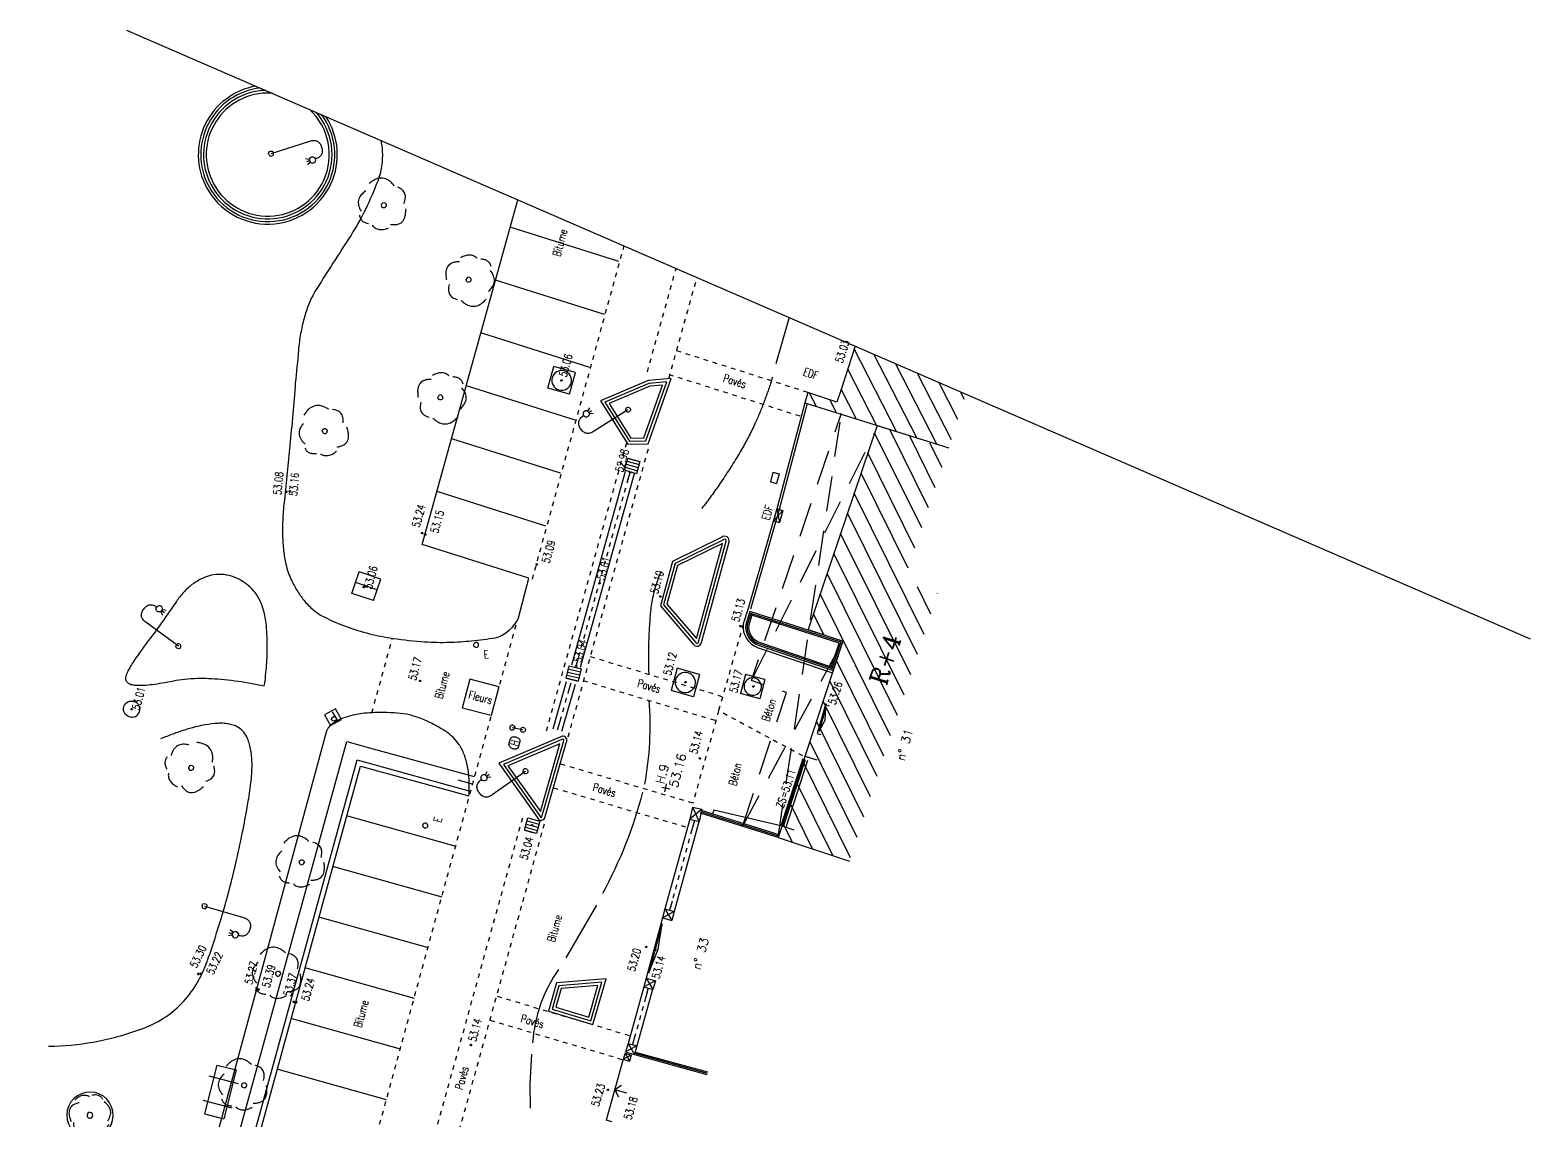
# Model space of a CAD drawing. Extents: x 661720 to 661930, y 6866381 to 6866956.
# Drawn here: x 661846.9 to 661906.9, y 6866912.2 to 6866955.8 of the extents above; entities that cross this region are included whole.
import ezdxf
from ezdxf.enums import TextEntityAlignment as Align

# ---------------------------------------------------------------- set-up
doc = ezdxf.new("R2010")
doc.units = 0
for name, pattern in [('CONTINU', [0]), ('JSI_MCL0', [1, 0.5, 0.5]), ('JSI_MCL3', [4.5, 3, -1.5]), ('JSI_TCO', [1, 0.5, 0.5]), ('JSI_TCO2', [1, 0.5, 0.5]), ('JSI_TIC', [0.2, 0.08, 0.01, -0.1, 0.01]), ('JSI_TIL2', [1.2, 0.6, 0.1, -0.4, 0.1])]:
    doc.linetypes.add(name, pattern=pattern)
doc.layers.get('0').update_dxf_attribs({"linetype": 'CONTINUOUS'})
for name, color, linetype in [('ALTI', 140, 'CONTINUOUS'), ('BATI', 6, 'CONTINUOUS'), ('BORDURE', 7, 'CONTINU'), ('HACHURE', 7, 'CONTINUOUS'), ('LIMITE', 7, 'CONTINUOUS'), ('MARQUAGE', 7, 'CONTINUOUS'), ('MOB', 6, 'CONTINUOUS'), ('NUMEROS', 1, 'CONTINUOUS'), ('OBJASS', 22, 'CONTINUOUS'), ('OBJDIVERS', 104, 'CONTINUOUS'), ('OBJEAU', 4, 'CONTINUOUS'), ('OBJEDF', 240, 'CONTINUOUS'), ('OBJEP', 220, 'CONTINUOUS'), ('POINTS-POLYGO', 7, 'CONTINUOUS'), ('POLYGO', 240, 'CONTINUOUS'), ('TEXTE', 7, 'CONTINUOUS'), ('VEGETATION', 3, 'CONTINUOUS'), ('VOIRIE', 7, 'CONTINUOUS'), ('Z', 4, 'CONTINUOUS')]:
    doc.layers.add(name, color=color, linetype=linetype)
doc.styles.add('36-2', font='romans.shx', dxfattribs={"height": 0.36})
doc.styles.add('5-2', font='romand.shx', dxfattribs={"height": 0.35})
doc.styles.add('7-2', font='romanc.shx', dxfattribs={"height": 0.7})
doc.styles.add('ROMANS', font='romans.shx', dxfattribs={"width": 0.95, "oblique": 13.5, "height": 5})
doc.styles.get("Standard").update_dxf_attribs({"font": 'romans.shx'})
doc.linetypes.add('JSI_CLOX', pattern='A,0.8,0.1,[135,jsi_form.shx,S=0.05,R=0,X=0,Y=0],0.1', length=1)
doc.linetypes.add('JSI_HAIED', pattern='A,0.48,0.06,-0.1,[138,jsi_form.shx,S=0.05,R=0,X=-0.1,Y=0],0.06', length=0.7)
doc.linetypes.add('JSI_HAIEG', pattern='A,0.48,0.06,-0.1,[137,jsi_form.shx,S=0.05,R=0,X=-0.1,Y=0],0.06', length=0.7)
doc.linetypes.add('JSI_MUA', pattern='A,0.0001,[130,jsi_form.shx,S=0.5,R=0,X=-0.125,Y=0],-0.75', length=0.7501)
doc.linetypes.add('JSI_MUD', pattern='A,0.0001,[130,jsi_form.shx,S=0.5,R=0,X=0.875,Y=0],-0.75', length=0.7501)
doc.linetypes.add('JSI_MUG', pattern='A,0.0001,[130,jsi_form.shx,S=0.5,R=0,X=-0.125,Y=0],-0.75', length=0.7501)
doc.linetypes.add('JSI_MUR', pattern='A,1e-06,-0.5,[130,jsi_form.shx,S=0.7,R=315,X=0.05,Y=0],-0.5', length=1.000001)

# ---------------------------------------------------------------- blocks, each defined once
blk = doc.blocks.new('$B_200')
at = {"color": 0, "linetype": 'BYBLOCK', "flags": 128}
for points in [[(0, -0.5, -0.414214), (-0.5, 0, -0.414214), (0, 0.5)], [(0, -0.5, 0.414214), (0.5, 0, 0.414214), (0, 0.5)]]:
    blk.add_lwpolyline(points, format="xyb", dxfattribs=at)
blk = doc.blocks.new('$B_220')
at = {"color": 0, "linetype": 'BYBLOCK', "flags": 128}
for points in [[(-0.195, 0.351, 0.077685), (-0.303, 0.336, 0.115926), (-0.379, 0.292, 0.119307), (-0.426, 0.217, 0.082378), (-0.441, 0.113)], [(0.297, 0.272, 0.039633), (0.273, 0.344, 0.053426), (0.241, 0.401, 0.147584), (0.154, 0.47, 0.071882), (0.099, 0.483, 0.058066), (0.036, 0.48, 0.043501), (-0.035, 0.463, 0.032041), (-0.113, 0.431)], [(-0.441, 0.033, 0.03619), (-0.474, -0.044, 0.046233), (-0.492, -0.116, 0.121403), (-0.482, -0.245, 0.119181), (-0.41, -0.354, 0.044648), (-0.351, -0.401, 0.034835), (-0.277, -0.443)], [(0.461, -0.046, 0.087593), (0.487, 0.033, 0.096392), (0.482, 0.113, 0.080457), (0.446, 0.192, 0.056881), (0.379, 0.272)], [(0.379, -0.364, 0.076898), (0.431, -0.319, 0.090424), (0.461, -0.265, 0.083207), (0.472, -0.2, 0.062964), (0.461, -0.126)], [(-0.113, -0.443, 0.078382), (0.005, -0.498, 0.113914), (0.113, -0.503, 0.115194), (0.21, -0.458, 0.080222), (0.297, -0.364)]]:
    blk.add_lwpolyline(points, format="xyb", dxfattribs=at)
blk = doc.blocks.new('$B_044')
at = {"color": 0, "linetype": 'BYBLOCK', "flags": 128}
for points in [[(0, 0, -1), (1, 0, -1)], [(0.438, 0, -1), (0.562, 0, -1)]]:
    blk.add_lwpolyline(points, format="xyb", close=True, dxfattribs=at)
for points in [[(0.336, 0.351, 0.077654), (0.229, 0.336, 0.115902), (0.152, 0.292, 0.119329), (0.106, 0.217, 0.08241), (0.09, 0.113)], [(0.766, 0.24, 0.039641), (0.742, 0.312, 0.053435), (0.71, 0.37, 0.147588), (0.623, 0.439, 0.071871), (0.567, 0.452, 0.058054), (0.505, 0.449, 0.043491), (0.434, 0.432, 0.032034), (0.356, 0.399)], [(0.899, 0.016, 0.087593), (0.924, 0.096, 0.096392), (0.919, 0.175, 0.080457), (0.884, 0.255, 0.056881), (0.817, 0.334)], [(0.153, 0.065, 0.036197), (0.119, -0.012, 0.046233), (0.102, -0.084, 0.121364), (0.112, -0.213, 0.119115), (0.184, -0.323, 0.044629), (0.243, -0.37, 0.034825), (0.317, -0.412)], [(0.387, -0.381, 0.078382), (0.505, -0.435, 0.113914), (0.613, -0.44, 0.115194), (0.71, -0.396, 0.080222), (0.797, -0.302)], [(0.848, -0.27, 0.076866), (0.899, -0.226, 0.090423), (0.93, -0.171, 0.083241), (0.94, -0.106, 0.063003), (0.93, -0.032)]]:
    blk.add_lwpolyline(points, format="xyb", dxfattribs=at)
blk = doc.blocks.new('$Y_001')
at = {"color": 0, "linetype": 'BYBLOCK', "flags": 128}
for points in [[(-0.5, 0), (0.5, 0)], [(0, -0.5), (0, 0.5)]]:
    blk.add_lwpolyline(points, dxfattribs=at)
blk = doc.blocks.new('TCPOINT')
at = {"color": 0}
blk.add_point((0, 0), dxfattribs=at)
at = {"layer": 'NUMEROS', "style": '36-2'}
blk.add_attdef('MAT', (0.1, 0.1), '', height=0.36, dxfattribs=at)
at = {"layer": 'Z', "style": 'ROMANS'}
blk.add_attdef('ALT', text='', height=0.36, dxfattribs=at).set_placement((0.1, -0.1), align=Align.TOP_LEFT)
blk = doc.blocks.new('$B_130')
at = {"color": 0, "linetype": 'BYBLOCK', "flags": 128}
for points in [[(0, 0), (0, 0.812, -0.08), (0.012, 0.895, -0.117647), (0.047, 0.953, -0.117647), (0.105, 0.988, -0.08), (0.188, 1, -0.08), (0.27, 0.988, -0.117647), (0.328, 0.953, -0.117647), (0.363, 0.895, -0.08), (0.375, 0.812)], [(0.375, 0.688, -0.414214), (0.312, 0.75, -0.414214), (0.375, 0.812)], [(0.375, 0.688, 0.414214), (0.438, 0.75, 0.414214), (0.375, 0.812)]]:
    blk.add_lwpolyline(points, format="xyb", dxfattribs=at)
for points in [[(0.344, 0.688), (0.312, 0.625)], [(0.375, 0.688), (0.375, 0.625)], [(0.406, 0.688), (0.438, 0.625)]]:
    blk.add_lwpolyline(points, dxfattribs=at)
blk = doc.blocks.new('$B_030')
at = {"color": 0, "linetype": 'BYBLOCK', "flags": 128}
for points in [[(0, 0), (0, 1)], [(0, 1), (1, 1)], [(0, 1), (1, 0)], [(0, 0), (1, 1)], [(0, 0), (1, 0)], [(1, 0), (1, 1)]]:
    blk.add_lwpolyline(points, dxfattribs=at)
blk = doc.blocks.new('$B_001')
at = {"color": 0, "linetype": 'BYBLOCK', "flags": 128}
for points in [[(0, 0), (0, 1)], [(0, 1), (1, 1)], [(1, 0), (1, 1)], [(0, 0), (1, 0)]]:
    blk.add_lwpolyline(points, dxfattribs=at)
blk = doc.blocks.new('$B_020')
at = {"color": 0, "linetype": 'BYBLOCK', "flags": 128}
for points in [[(0, 0), (0, 1)], [(0, 1), (1, 1)], [(1, 0), (1, 1)], [(0, 0), (1, 0)]]:
    blk.add_lwpolyline(points, dxfattribs=at)
for points in [[(0.5, 0.0625, -0.4142136), (0.0625, 0.5, -0.4142136), (0.5, 0.9375)], [(0.5, 0.0625, 0.4142136), (0.9375, 0.5, 0.4142136), (0.5, 0.9375)]]:
    blk.add_lwpolyline(points, format="xyb", dxfattribs=at)
blk = doc.blocks.new('$B_043')
at = {"color": 0, "linetype": 'BYBLOCK', "flags": 128}
blk.add_lwpolyline([(0, 0.5), (1, 0.5)], dxfattribs=at)
blk = doc.blocks.new('$B_036')
at = {"color": 0, "linetype": 'BYBLOCK', "flags": 128}
for points in [[(0.25, 0, -0.136112), (0.18, 0.02, -0.093715), (0.12, 0.08, -0.064299), (0.06, 0.17, -0.047953), (0.02, 0.29, -0.038983), (0, 0.43, -0.037377), (0, 0.57, -0.038983), (0.02, 0.71, -0.047953), (0.06, 0.83, -0.064299), (0.12, 0.92, -0.093715), (0.18, 0.98, -0.136112), (0.25, 1), (0.75, 1)], [(0.25, 0), (0.75, 0, 0.136112), (0.82, 0.02, 0.094751), (0.89, 0.08, 0.063905), (0.94, 0.17, 0.045295), (0.98, 0.29, 0.038983), (1, 0.43, 0.035261), (1, 0.57, 0.038983), (0.98, 0.71, 0.045295), (0.94, 0.83, 0.063905), (0.89, 0.92, 0.094751), (0.82, 0.98, 0.136112), (0.75, 1)]]:
    blk.add_lwpolyline(points, format="xyb", dxfattribs=at)
blk = doc.blocks.new('$B_230')
blk.add_lwpolyline([(-0.5, -0.49), (0.5, -0.49), (0.5, 0.49), (-0.5, 0.49)], close=True)
at = {"color": 0, "linetype": 'BYBLOCK', "flags": 128}
for points in [[(-0.19, 0.31), (-0.18, -0.38)], [(-0.19, 0.31), (0.12, 0.31), (0.18, 0.22), (0.19, 0.07), (0.12, 0), (-0.19, 0)]]:
    blk.add_lwpolyline(points, dxfattribs=at)
blk = doc.blocks.new('$B_046')
at = {"color": 0, "linetype": 'BYBLOCK', "flags": 128}
for points in [[(0.25, -0.25), (0.25, 1.25)], [(0.75, -0.25), (0.75, 1.25)], [(0, 0), (0, 1)], [(0, 1), (1, 1)], [(1, 0), (1, 1)], [(0, 0), (1, 0)]]:
    blk.add_lwpolyline(points, dxfattribs=at)
blk = doc.blocks.new('$B_027')
at = {"color": 0, "linetype": 'BYBLOCK', "flags": 128}
for points in [[(-0.5, -0.5), (0.5, -0.5), (0.5, -0.188)], [(-0.5, -0.5), (-0.5, -0.188)]]:
    blk.add_lwpolyline(points, dxfattribs=at)
blk.add_lwpolyline([(-0.406, -0.406), (0.406, -0.406), (0, -0.188)], close=True, dxfattribs=at)
blk = doc.blocks.new('$B_028')
at = {"color": 0, "linetype": 'BYBLOCK', "flags": 128}
for points in [[(0, 0.5), (0, -0.5), (0.094, -0.062)], [(-0.5, -0.5), (-0.5, 0)], [(0.5, 0), (0.5, -0.5)], [(-0.094, -0.062), (0, -0.5)], [(-0.5, -0.5), (0.5, -0.5)]]:
    blk.add_lwpolyline(points, dxfattribs=at)
blk = doc.blocks.new('$B_170')
at = {"color": 0, "linetype": 'BYBLOCK', "flags": 128}
for points in [[(-0.5, 0), (-0.5, 1)], [(0.5, 0), (0.5, 1)]]:
    blk.add_lwpolyline(points, dxfattribs=at)
blk = doc.blocks.new('$B_210')
at = {"linetype": 'CONTINUOUS'}
blk.add_hatch(color=0, dxfattribs=at).paths.add_polyline_path([(0, -0.5, -1), (0, 0.5, -1)])
at = {"color": 0, "linetype": 'BYBLOCK', "flags": 128}
blk.add_lwpolyline([(0, -0.5, -1), (0, 0.5, -1)], format="xyb", close=True, dxfattribs=at)
blk = doc.blocks.new('*X49')
at = {"layer": 'HACHURE'}
for p, q in [((661881.587, 6866939.775, 57.333), (661879.895, 6866943.083, 57.333)), ((661882.388, 6866939.525, 57.333), (661880.677, 6866942.872, 57.333)), ((661880.785, 6866940.025, 57.333), (661879.634, 6866942.276, 57.333)), ((661883.19, 6866939.276, 57.333), (661881.543, 6866942.496, 57.333)), ((661883.775, 6866939.449, 57.333), (661882.409, 6866942.12, 57.333)), ((661879.984, 6866940.274, 57.333), (661879.373, 6866941.468, 57.333)), ((661884.037, 6866940.255, 57.333), (661883.275, 6866941.745, 57.333)), ((661884.299, 6866941.06, 57.333), (661884.141, 6866941.369, 57.333)), ((661878.381, 6866940.773, 57.333), (661878.104, 6866941.315, 57.333)), ((661879.182, 6866940.524, 57.333), (661878.915, 6866941.047, 57.333))]:
    blk.add_line(p, q, dxfattribs=at)

msp = doc.modelspace()

# ---------------------------------------------------------------- hatches: boundary and pattern name
at = {"layer": 'HACHURE', "linetype": 'CONTINUOUS', "ltscale": 2}
h = msp.add_hatch(dxfattribs=at)
h.set_pattern_fill('_USER', color=256, scale=0.6, angle=116.32994, style=0, pattern_type=0)
h.set_pattern_definition([(116.32994, (661958.265, 6866695.073), (-0.5377529, -0.2661237), [])])
h.paths.add_polyline_path([(661880.809, 6866940.027), (661883.651, 6866939.067), (661881.855, 6866933.751), (661883.222, 6866933.293), (661882.287, 6866930.457), (661879.699, 6866922.601), (661876.849, 6866923.54), (661879.438, 6866931.396), (661878.05, 6866931.861)])
at = {"layer": 'OBJASS', "linetype": 'CONTINUOUS', "ltscale": 2}
h = msp.add_hatch(dxfattribs=at)
h.set_pattern_fill('_USER', color=256, scale=0.125, angle=-15.57019, style=0, pattern_type=0)
h.set_pattern_definition([(344.43, (661871.18729, 6866938.09065), (0.033552, 0.120413), [])])
h.paths.add_polyline_path([(661871.187, 6866938.091), (661870.706, 6866938.225), (661870.84, 6866938.707), (661871.322, 6866938.572)])
h = msp.add_hatch(dxfattribs=at)
h.set_pattern_fill('_USER', color=256, scale=0.1248, angle=-13.50921, style=0, pattern_type=0)
h.set_pattern_definition([(346.49, (661868.85722, 6866929.80133), (0.029153, 0.121347), [])])
h.paths.add_polyline_path([(661868.857, 6866929.801), (661868.372, 6866929.918), (661868.489, 6866930.403), (661868.974, 6866930.287)])
h = msp.add_hatch(dxfattribs=at)
h.set_pattern_fill('_USER', color=256, scale=0.1273, angle=-15.15872, style=0, pattern_type=0)
h.set_pattern_definition([(344.841, (661867.18549, 6866923.70655), (0.033288, 0.12287), [])])
h.paths.add_polyline_path([(661867.185, 6866923.707), (661866.71, 6866923.835), (661866.843, 6866924.327), (661867.319, 6866924.198)])

# ---------------------------------------------------------------- linework, layer by layer
at = {"flags": 128}
msp.add_lwpolyline([(661850.8, 6866955.83), (661906.909, 6866931.494)], dxfattribs=at)
at = {"layer": 'BATI', "elevation": 57.333, "flags": 128}
msp.add_lwpolyline([(661879.932, 6866943.195), (661879.372, 6866941.463), (661879.202, 6866940.952), (661878.038, 6866941.337), (661877.912, 6866940.919), (661883.67, 6866939.126)], dxfattribs=at)
at = {"layer": 'BATI', "linetype": 'JSI_TIL2', "ltscale": 2, "elevation": 57.333, "flags": 128}
for points in [[(661875.42, 6866923.989), (661877.182, 6866929.339), (661875.784, 6866929.819), (661879.381, 6866940.511)], [(661876.85, 6866923.54), (661879.381, 6866940.511)], [(661875.784, 6866929.819), (661880.706, 6866939.724)], [(661875.42, 6866923.989), (661879.438, 6866931.396)]]:
    msp.add_lwpolyline(points, dxfattribs=at)
at = {"layer": 'BATI', "linetype": 'JSI_TCO2', "ltscale": 2, "elevation": 57.333, "flags": 128}
for points in [[(661880.806, 6866940.018), (661878.05, 6866931.861), (661879.438, 6866931.396), (661876.849, 6866923.54)], [(661880.806, 6866940.018), (661883.67, 6866939.126)], [(661876.85, 6866923.54), (661879.699, 6866922.601)]]:
    msp.add_lwpolyline(points, dxfattribs=at)
at = {"layer": 'BORDURE', "linetype": 'JSI_MUD', "ltscale": 0.37}
for p, q in [((661870.832, 6866937.785, 110.317), (661870.932, 6866938.141, 110.315)), ((661868.471, 6866929.376, 110.371), (661868.573, 6866929.732, 110.365))]:
    msp.add_line(p, q, dxfattribs=at)
at = {"layer": 'BORDURE', "linetype": 'JSI_MUG', "ltscale": 0.37}
for p, q in [((661868.775, 6866930.403, 110.37), (661868.875, 6866930.76, 110.367)), ((661868.029, 6866927.843, 110.395), (661868.132, 6866928.198, 110.39))]:
    msp.add_line(p, q, dxfattribs=at)
at = {"layer": 'BORDURE', "linetype": 'JSI_TCO', "ltscale": 2, "elevation": 57.333, "flags": 128}
for points in [[(661855.973, 6866953.587, 0.511582), (661853.997, 6866949.535, 0.619473), (661858.972, 6866949.686, 0.258592), (661858.77, 6866952.373, 0.258592)], [(661860.961, 6866951.423, -0.034872), (661861.022, 6866950.981, -0.108554), (661860.84, 6866949.791, -0.022785), (661860.349, 6866948.659, -0.028336), (661859.774, 6866947.632, -0.000132), (661859.051, 6866946.504, -0.000141), (661858.433, 6866945.54, 0.025208), (661858.242, 6866945.207, 0.022935), (661858.077, 6866944.84, 0.02698), (661857.896, 6866944.298, 0.023112), (661857.76, 6866943.695, 0.019704), (661857.669, 6866943.032, -0.007897), (661857.547, 6866941.713)], [(661857.547, 6866941.713, -0.003344), (661857.329, 6866939.217, -0.003773), (661857.108, 6866937.05, 0.014937), (661857.047, 6866936.298, 0.01838), (661857.037, 6866935.619, 0.022887), (661857.078, 6866935.011, 0.028726), (661857.17, 6866934.475, 0.024664), (661857.266, 6866934.14, 0.028745), (661857.387, 6866933.841, 0.030069), (661857.642, 6866933.377, 0.035497), (661857.93, 6866932.983, 0.047434), (661858.304, 6866932.618, 0.052218), (661858.723, 6866932.348, 0.029291), (661859.58, 6866931.977, 0.02733), (661860.51, 6866931.694, 0.022345), (661861.463, 6866931.506, 0.020421), (661862.717, 6866931.369, 0.024973), (661863.704, 6866931.351, 0.017213), (661864.596, 6866931.408, 0.014685), (661865.555, 6866931.532, 0.214935), (661866.476, 6866932.326), (661866.886, 6866933.919), (661862.616, 6866935.265), (661866.449, 6866949.043)], [(661875.648, 6866932.705), (661875.458, 6866932.081, 0.364711), (661876.057, 6866931.13), (661879.019, 6866930.124)], [(661864.487, 6866925.21, 0.028467), (661864.496, 6866925.835, 0.036176), (661864.432, 6866926.386, 0.045281), (661864.296, 6866926.863, 0.054193), (661864.088, 6866927.265, 0.103391), (661863.562, 6866927.783, 0.022134), (661863.075, 6866928.069, 0.026622), (661862.608, 6866928.286, 0.036011), (661862.108, 6866928.445, 0.042878), (661861.632, 6866928.518, 0.011615), (661861.084, 6866928.54, 0.015663), (661860.611, 6866928.534, 0.021594), (661860.217, 6866928.5, 0.041714), (661859.627, 6866928.372, 0.034498), (661859.27, 6866928.234, 0.035634), (661859.087, 6866928.133, 0.04761), (661858.945, 6866928.019, 0.061377), (661858.844, 6866927.895, 0.07179), (661858.785, 6866927.76), (661854.351, 6866911.43), (661846.939, 6866884.67)], [(661847.678, 6866915.202, 0.044478), (661849.47, 6866915.366, 0.022107), (661850.438, 6866915.586, 0.020699), (661851.415, 6866915.898, 0.054091), (661852.272, 6866916.316, 0.057885), (661852.988, 6866916.896, 0.058653), (661853.591, 6866917.681, 0.026578), (661853.835, 6866918.14, 0.024274), (661854.039, 6866918.644, 0.013357), (661854.662, 6866920.577, 0.016007), (661855.197, 6866922.644, 0.005576), (661855.458, 6866923.869, 0.007854), (661855.65, 6866924.906, 0.011197), (661855.77, 6866925.721, 0.013778), (661855.804, 6866926.087, 0.016187), (661855.816, 6866926.425, 0.019113), (661855.805, 6866926.736, 0.022617), (661855.77, 6866927.021, 0.026155), (661855.714, 6866927.274, 0.030506), (661855.636, 6866927.501, 0.074067), (661855.487, 6866927.753, 0.080689), (661855.277, 6866927.938, 0.047688), (661855.11, 6866928.021, 0.04147), (661854.918, 6866928.077, 0.034587), (661854.7, 6866928.106, 0.028277), (661854.458, 6866928.108, 0.031619), (661853.948, 6866928.048, 0.017569), (661853.55, 6866927.963, 0.014533), (661853.12, 6866927.841, 0.012144), (661852.657, 6866927.682, 0.010255), (661852.161, 6866927.488)]]:
    msp.add_lwpolyline(points, format="xyb", dxfattribs=at)
for points in [[(661877.912, 6866940.919), (661876.799, 6866936.682), (661875.648, 6866932.705)], [(661868.597, 6866930.453), (661870.753, 6866938.191)], [(661868.954, 6866930.354), (661871.11, 6866938.092)], [(661867.851, 6866927.894), (661868.395, 6866929.783)], [(661868.207, 6866927.792), (661868.751, 6866929.681)], [(661853.407, 6866884.586), (661848.948, 6866885.785), (661855.658, 6866910.022), (661860.159, 6866926.401), (661864.487, 6866925.21)], [(661874.279, 6866924.64), (661874.231, 6866924.488)], [(661876.962, 6866924.007), (661874.279, 6866924.64)]]:
    msp.add_lwpolyline(points, dxfattribs=at)
at = {"layer": 'BORDURE', "linetype": 'JSI_TIC', "ltscale": 2, "elevation": 57.333, "flags": 128}
for points in [[(661868.775, 6866930.403), (661870.932, 6866938.141)], [(661868.029, 6866927.843), (661868.573, 6866929.732)]]:
    msp.add_lwpolyline(points, dxfattribs=at)
at = {"layer": 'BORDURE', "linetype": 'JSI_TCO', "ltscale": 2, "elevation": 57.333, "flags": 128}
msp.add_lwpolyline([(661856.307, 6866929.604, 0.017091), (661856.399, 6866930.443, 0.019509), (661856.427, 6866931.234, 0.027171), (661856.377, 6866932.12, 0.022035), (661856.33, 6866932.419, 0.025092), (661856.26, 6866932.693, 0.059444), (661856.051, 6866933.169, 0.113873), (661855.506, 6866933.741, 0.053221), (661855.1, 6866933.953, 0.064155), (661854.696, 6866934.055, 0.056881), (661854.362, 6866934.055, 0.054337), (661854.028, 6866933.98, 0.079434), (661853.415, 6866933.654, 0.04479), (661853.085, 6866933.355, 0.039138), (661852.79, 6866932.98, -0.006022), (661852.373, 6866932.375, -0.008013), (661851.671, 6866931.415, 0.011166), (661851.232, 6866930.811, 0.008299), (661851.062, 6866930.556, 0.011347), (661850.926, 6866930.332, 0.014768), (661850.832, 6866930.159, 0.036214), (661850.784, 6866930.046, 0.052394), (661850.762, 6866929.947, 0.073889), (661850.764, 6866929.862, 0.091271), (661850.791, 6866929.79, 0.075313), (661850.833, 6866929.739, 0.061821), (661850.893, 6866929.699, 0.046328), (661850.971, 6866929.668, 0.033891), (661851.066, 6866929.646, 0.029998), (661851.235, 6866929.631, 0.02431), (661851.504, 6866929.635, 0.016008), (661851.833, 6866929.666, 0.011252), (661852.224, 6866929.725, 0.008309), (661852.677, 6866929.811, -0.024426), (661853.126, 6866929.88, -0.020449), (661853.621, 6866929.91, -0.014849), (661854.082, 6866929.907, -0.012825), (661854.577, 6866929.876, -0.02079), (661855.669, 6866929.731)], format="xyb", close=True, dxfattribs=at)
at = {"layer": 'LIMITE', "linetype": 'JSI_MUD', "ltscale": 0.24}
for p, q in [((661870.01, 6866940.993, 110.349), (661869.918, 6866940.955, 110.351)), ((661872.897, 6866934.583, 110.422), (661872.73, 6866934.501, 110.419)), ((661865.949, 6866926.498, 110.446), (661865.865, 6866926.462, 110.447)), ((661867.849, 6866916.8, 110.501), (661867.816, 6866916.683, 110.499))]:
    msp.add_line(p, q, dxfattribs=at)
at = {"layer": 'LIMITE', "linetype": 'JSI_MUG', "ltscale": 0.24}
for p, q in [((661869.918, 6866940.955, 110.352), (661869.971, 6866940.871, 110.351)), ((661872.73, 6866934.501, 110.419), (661872.681, 6866934.322, 110.422)), ((661865.865, 6866926.462, 110.447), (661865.918, 6866926.387, 110.446)), ((661867.816, 6866916.683, 110.5), (661867.932, 6866916.647, 110.503))]:
    msp.add_line(p, q, dxfattribs=at)
at = {"layer": 'LIMITE', "linetype": 'JSI_MUG', "ltscale": 0.38}
msp.add_line((661873.502, 6866924.22, 110.502), (661873.401, 6866923.854, 110.503), dxfattribs=at)
at = {"layer": 'LIMITE', "linetype": 'JSI_MUD', "ltscale": 0.38}
msp.add_line((661872.61, 6866921.002, 110.509), (661872.509, 6866920.636, 110.51), dxfattribs=at)
at = {"layer": 'LIMITE', "linetype": 'JSI_MUG', "ltscale": 0.37}
msp.add_line((661871.655, 6866917.52, 110.515), (661871.556, 6866917.164, 110.519), dxfattribs=at)
at = {"layer": 'LIMITE', "linetype": 'JSI_MUD', "ltscale": 0.37}
msp.add_line((661871.126, 6866915.62, 110.538), (661871.027, 6866915.264, 110.543), dxfattribs=at)
at = {"layer": 'LIMITE', "linetype": 'JSI_TCO', "ltscale": 2, "elevation": 57.333, "flags": 128}
for points in [[(661856.148, 6866953.511, 0.530537), (661854.085, 6866949.582, 0.619479), (661858.881, 6866949.728, 0.274563), (661858.595, 6866952.449, 0.274563)], [(661856.633, 6866953.3, 0.007547), (661856.559, 6866953.305, 0.582039), (661854.279, 6866949.686, 0.619483), (661858.681, 6866949.82, 0.325679), (661858.11, 6866952.66, 0.325679)]]:
    msp.add_lwpolyline(points, format="xyb", dxfattribs=at)
at = {"layer": 'LIMITE', "linetype": 'JSI_MUR', "ltscale": 0.22, "elevation": 57.333, "flags": 128}
msp.add_lwpolyline([(661856.366, 6866953.416, 0.556533), (661854.182, 6866949.634, 0.619481), (661858.781, 6866949.774, 0.296278), (661858.377, 6866952.544, 0.296278)], format="xyb", dxfattribs=at)
at = {"layer": 'LIMITE', "linetype": 'JSI_TCO', "ltscale": 2, "elevation": 57.333, "flags": 128}
for points in [[(661869.742, 6866941.01), (661870.836, 6866939.275), (661871.649, 6866939.289), (661872.574, 6866941.897), (661871.657, 6866941.822)], [(661867.668, 6866916.602), (661869.44, 6866916.062), (661869.968, 6866917.891), (661867.992, 6866917.731)]]:
    msp.add_lwpolyline(points, close=True, dxfattribs=at)
at = {"layer": 'LIMITE', "linetype": 'JSI_MUR', "ltscale": 0.24, "elevation": 57.333, "flags": 128}
for points in [[(661869.918, 6866940.955), (661870.902, 6866939.396), (661871.564, 6866939.408), (661872.399, 6866941.762), (661871.686, 6866941.703)], [(661867.816, 6866916.683), (661869.358, 6866916.213), (661869.805, 6866917.757), (661868.084, 6866917.618)]]:
    msp.add_lwpolyline(points, close=True, dxfattribs=at)
at = {"layer": 'LIMITE', "linetype": 'JSI_CLOX', "ltscale": 2, "elevation": 57.333, "flags": 128}
msp.add_lwpolyline([(661878.009, 6866940.894), (661876.896, 6866936.655), (661875.744, 6866932.678)], dxfattribs=at)
at = {"layer": 'LIMITE', "linetype": 'JSI_TCO', "ltscale": 2, "elevation": 57.333, "flags": 128}
for points in [[(661872.629, 6866934.585), (661872.141, 6866932.812), (661873.455, 6866931.272), (661873.468, 6866931.257, 0.601757), (661873.783, 6866931.327), (661873.785, 6866931.335), (661874.892, 6866935.36, 0.716855), (661874.592, 6866935.546)], [(661879.438, 6866931.396), (661875.714, 6866932.581), (661875.556, 6866932.06, 0.362244), (661876.088, 6866931.225), (661879.051, 6866930.221)], [(661879.285, 6866931.317), (661875.794, 6866932.431), (661875.674, 6866932.035, 0.358603), (661876.126, 6866931.339), (661878.976, 6866930.373)], [(661865.681, 6866926.514), (661867.212, 6866924.351), (661867.253, 6866924.294, 0.629196), (661867.523, 6866924.34), (661867.536, 6866924.386), (661868.381, 6866927.332), (661868.398, 6866927.389, 0.631292), (661868.182, 6866927.58), (661868.156, 6866927.569)]]:
    msp.add_lwpolyline(points, format="xyb", close=True, dxfattribs=at)
at = {"layer": 'LIMITE', "linetype": 'JSI_MUR', "ltscale": 0.24, "elevation": 57.333, "flags": 128}
for points in [[(661872.73, 6866934.501), (661872.273, 6866932.842), (661873.546, 6866931.35), (661873.559, 6866931.334, 0.601001), (661873.667, 6866931.358), (661873.67, 6866931.366), (661874.776, 6866935.39, 0.703084), (661874.668, 6866935.454), (661874.657, 6866935.445), (661874.644, 6866935.439)], [(661865.865, 6866926.462), (661867.31, 6866924.421), (661867.35, 6866924.363, 0.627806), (661867.408, 6866924.373), (661867.421, 6866924.419), (661868.266, 6866927.365), (661868.282, 6866927.422, 0.630602), (661868.229, 6866927.47), (661868.203, 6866927.459)]]:
    msp.add_lwpolyline(points, format="xyb", close=True, dxfattribs=at)
at = {"layer": 'LIMITE', "linetype": 'JSI_MUR', "ltscale": 0.12, "elevation": 57.333, "flags": 128}
msp.add_lwpolyline([(661879.361, 6866931.357), (661875.754, 6866932.506), (661875.615, 6866932.048, 0.360689), (661876.107, 6866931.282), (661879.013, 6866930.297)], format="xyb", close=True, dxfattribs=at)
at = {"layer": 'LIMITE', "linetype": 'JSI_MUG', "ltscale": 0.12, "elevation": 57.333, "flags": 128}
for points in [[(661879.361, 6866931.357), (661879.306, 6866931.374)], [(661876.868, 6866923.597), (661876.753, 6866923.633)]]:
    msp.add_lwpolyline(points, dxfattribs=at)
at = {"layer": 'LIMITE', "linetype": 'JSI_MUD', "ltscale": 0.12, "elevation": 57.333, "flags": 128}
for points in [[(661879.343, 6866931.302), (661879.361, 6866931.357)], [(661873.879, 6866924.536), (661873.765, 6866924.572)]]:
    msp.add_lwpolyline(points, dxfattribs=at)
at = {"layer": 'LIMITE', "linetype": 'JSI_MUR', "ltscale": 0.12, "elevation": 57.333, "flags": 128}
msp.add_lwpolyline([(661876.868, 6866923.597), (661873.765, 6866924.572)], dxfattribs=at)
at = {"layer": 'LIMITE', "linetype": 'JSI_TCO', "ltscale": 2, "elevation": 57.333, "flags": 128}
for points in [[(661876.886, 6866923.654), (661873.783, 6866924.629)], [(661873.319, 6866924.271), (661872.326, 6866920.686)], [(661873.685, 6866924.169), (661872.692, 6866920.585)], [(661876.85, 6866923.54), (661873.747, 6866924.515)], [(661871.477, 6866917.57), (661870.848, 6866915.313)], [(661871.833, 6866917.471), (661871.205, 6866915.214)]]:
    msp.add_lwpolyline(points, dxfattribs=at)
at = {"layer": 'LIMITE', "linetype": 'JSI_TIC', "ltscale": 2, "elevation": 57.333, "flags": 128}
for points in [[(661873.502, 6866924.22), (661872.509, 6866920.636)], [(661871.655, 6866917.52), (661871.027, 6866915.264)]]:
    msp.add_lwpolyline(points, dxfattribs=at)
at = {"layer": 'LIMITE', "elevation": 57.333, "flags": 128}
for points in [[(661871.135, 6866914.968), (661874.026, 6866914.169)], [(661871.108, 6866914.872), (661874, 6866914.073)]]:
    msp.add_lwpolyline(points, dxfattribs=at)
at = {"layer": 'LIMITE', "linetype": 'JSI_MUR', "ltscale": 0.1, "elevation": 57.333, "flags": 128}
msp.add_lwpolyline([(661871.121, 6866914.92), (661874.013, 6866914.121)], dxfattribs=at)
at = {"layer": 'LIMITE', "linetype": 'JSI_TCO', "ltscale": 2}
for points in [[(661870.095, 6866940.899, 110.349), (661870.967, 6866939.517, 110.335), (661871.478, 6866939.526, 110.338), (661872.224, 6866941.627, 110.317), (661871.715, 6866941.586, 110.316), (661870.095, 6866940.899, 110.349)], [(661872.832, 6866934.417, 110.42), (661872.406, 6866932.871, 110.451), (661873.58, 6866931.495, 110.477), (661874.625, 6866935.296, 110.46), (661872.832, 6866934.417, 110.42)], [(661866.049, 6866926.41, 110.445), (661867.343, 6866924.582, 110.427), (661868.12, 6866927.293, 110.414), (661866.049, 6866926.41, 110.445)], [(661867.964, 6866916.763, 110.502), (661869.277, 6866916.363, 110.538), (661869.641, 6866917.624, 110.537), (661868.177, 6866917.506, 110.518), (661867.964, 6866916.763, 110.502)]]:
    msp.add_polyline3d(points, dxfattribs=at)
at = {"layer": 'MARQUAGE', "linetype": 'JSI_MCL0', "ltscale": 2, "elevation": 57.333, "flags": 128}
for points in [[(661870.484, 6866946.572), (661866.134, 6866947.948)], [(661869.901, 6866944.457), (661865.551, 6866945.833)], [(661869.317, 6866942.342), (661864.967, 6866943.718)], [(661868.734, 6866940.227), (661864.384, 6866941.603)], [(661868.15, 6866938.112), (661863.8, 6866939.489)], [(661867.566, 6866935.997), (661863.216, 6866937.374)], [(661863.981, 6866923.182), (661859.651, 6866924.393)], [(661863.423, 6866921.158), (661859.093, 6866922.368)], [(661862.865, 6866919.133), (661858.535, 6866920.344)], [(661862.307, 6866917.109), (661857.977, 6866918.32)], [(661861.749, 6866915.085), (661857.419, 6866916.295)], [(661861.191, 6866913.061), (661856.861, 6866914.271)]]:
    msp.add_lwpolyline(points, dxfattribs=at)
at = {"layer": 'MARQUAGE', "linetype": 'JSI_MCL3', "ltscale": 2, "elevation": 57.333, "flags": 128}
for points in [[(661877.294, 6866944.339), (661876.764, 6866942.485)], [(661869.587, 6866920.833), (661868.367, 6866918.735)], [(661866.989, 6866914.884), (661866.926, 6866913.697), (661866.942, 6866912.717)]]:
    msp.add_lwpolyline(points, dxfattribs=at)
for points in [[(661876.622, 6866941.946, -0.015443), (661876.293, 6866940.981, -0.017284), (661875.922, 6866940.09, -0.0257), (661875.375, 6866939.037, -0.014886), (661874.623, 6866937.839, -0.016979), (661873.892, 6866936.825, 0.014536), (661873.15, 6866935.811, 0.013438), (661872.497, 6866934.804, 0.055929), (661871.996, 6866933.736, 0.059573), (661871.74, 6866932.506, 0.016551), (661871.668, 6866931.227, 0.015726), (661871.678, 6866930.054)], [(661871.684, 6866929.024, -0.064149), (661871.507, 6866925.674)]]:
    msp.add_lwpolyline(points, format="xyb", dxfattribs=at)
at = {"layer": 'MARQUAGE', "linetype": 'JSI_MCL0', "ltscale": 2, "elevation": 57.333, "flags": 128}
for points in [[(661871.428, 6866925.356, -0.061216), (661869.827, 6866921.304)], [(661868.075, 6866918.273, 0.136817), (661867.033, 6866915.335)]]:
    msp.add_lwpolyline(points, format="xyb", dxfattribs=at)
at = {"layer": 'OBJASS', "linetype": 'JSI_TCO', "ltscale": 2}
msp.add_line((661878.027, 6866926.622, 110.433), (661877.152, 6866923.945, 110.429), dxfattribs=at)
msp.add_line((661878.027, 6866926.622, 110.433), (661877.152, 6866923.945, 110.429), dxfattribs=at)
at = {"layer": 'OBJASS', "linetype": 'JSI_MUG', "ltscale": 0.2}
msp.add_line((661877.932, 6866926.653, 110.433), (661877.869, 6866926.463, 110.432), dxfattribs=at)
msp.add_line((661877.932, 6866926.653, 110.433), (661877.869, 6866926.463, 110.432), dxfattribs=at)
at = {"layer": 'OBJASS', "linetype": 'JSI_MUD', "ltscale": 0.2}
msp.add_line((661877.119, 6866924.166, 110.429), (661877.057, 6866923.976, 110.429), dxfattribs=at)
msp.add_line((661877.119, 6866924.166, 110.429), (661877.057, 6866923.976, 110.429), dxfattribs=at)
at = {"layer": 'OBJASS', "linetype": 'JSI_TCO', "ltscale": 2, "elevation": 57.333, "flags": 128}
for points in [[(661871.187, 6866938.091), (661870.706, 6866938.225), (661870.84, 6866938.707), (661871.322, 6866938.572)], [(661868.857, 6866929.801), (661868.372, 6866929.918), (661868.489, 6866930.403), (661868.974, 6866930.287)], [(661867.185, 6866923.707), (661866.71, 6866923.835), (661866.843, 6866924.327), (661867.319, 6866924.198)]]:
    msp.add_lwpolyline(points, close=True, dxfattribs=at)
msp.add_lwpolyline([(661877.836, 6866926.684), (661876.962, 6866924.007)], dxfattribs=at)
msp.add_lwpolyline([(661877.836, 6866926.684), (661876.962, 6866924.007)], dxfattribs=at)
at = {"layer": 'OBJASS', "linetype": 'JSI_MUA', "ltscale": 0.2, "elevation": 57.333, "flags": 128}
msp.add_lwpolyline([(661877.932, 6866926.653), (661877.057, 6866923.976)], dxfattribs=at)
msp.add_lwpolyline([(661877.932, 6866926.653), (661877.057, 6866923.976)], dxfattribs=at)
at = {"layer": 'VEGETATION', "linetype": 'JSI_HAIEG', "ltscale": 2, "elevation": 57.333, "flags": 128}
msp.add_lwpolyline([(661853.199, 6866883.814), (661848.741, 6866885.012), (661848.546, 6866885.065), (661847.962, 6866885.222), (661848.124, 6866885.804), (661848.177, 6866885.998), (661854.887, 6866910.234), (661859.388, 6866926.613), (661859.441, 6866926.806), (661859.6, 6866927.384), (661860.178, 6866927.225), (661860.371, 6866927.172), (661864.7, 6866925.981)], dxfattribs=at)
at = {"layer": 'VEGETATION', "linetype": 'JSI_HAIED', "ltscale": 2, "elevation": 57.333, "flags": 128}
msp.add_lwpolyline([(661853.355, 6866884.393), (661848.896, 6866885.592), (661848.702, 6866885.644), (661848.756, 6866885.838), (661855.466, 6866910.075), (661859.966, 6866926.454), (661860.019, 6866926.647), (661860.212, 6866926.594), (661864.541, 6866925.402)], dxfattribs=at)
at = {"layer": 'VEGETATION', "linetype": 'JSI_MUD', "ltscale": 0.6, "elevation": 57.333, "flags": 128}
msp.add_lwpolyline([(661864.042, 6866925.851), (661864.62, 6866925.692)], dxfattribs=at)
at = {"layer": 'VOIRIE', "linetype": 'JSI_TIC', "ltscale": 2, "elevation": 57.333, "flags": 128}
for points in [[(661867.024, 6866933.868), (661870.691, 6866947.203)], [(661871.621, 6866942.157), (661872.772, 6866946.301)], [(661872.488, 6866941.916), (661873.605, 6866945.939)], [(661878.038, 6866941.337), (661872.802, 6866943.002)], [(661877.735, 6866940.384), (661872.499, 6866942.049)], [(661867.588, 6866927.808), (661870.81, 6866939.387)], [(661868.455, 6866927.567), (661871.677, 6866939.146)], [(661853.407, 6866884.586), (661866.414, 6866932.19)], [(661875.458, 6866932.081), (661874.471, 6866928.621), (661877.855, 6866926.803)], [(661860.611, 6866928.534), (661861.425, 6866931.513)], [(661874.618, 6866929.174), (661869.335, 6866930.77)], [(661874.329, 6866928.217), (661869.046, 6866929.813)], [(661874.471, 6866928.621), (661873.443, 6866924.916)], [(661873.443, 6866924.916), (661868.133, 6866926.484)], [(661873.16, 6866923.957), (661867.85, 6866925.525)], [(661862.733, 6866910.246), (661866.665, 6866924.429)], [(661863.6, 6866910.006), (661867.533, 6866924.189)], [(661870.901, 6866915.619), (661865.586, 6866917.197)], [(661870.617, 6866914.661), (661865.301, 6866916.239)]]:
    msp.add_lwpolyline(points, dxfattribs=at)

# ---------------------------------------------------------------- block references
at = {"layer": 'ALTI', "linetype": 'CONTINUOUS', "yscale": 0.0600000000834948}
for p, xscale, rotation in [((661868.192, 6866941.82, 57.333), 0.0599999996449911, 74.62719016806092), ((661870.932, 6866938.141, 57.333), 0.0600000003573318, 74.4298141121806), ((661857.189, 6866937.372, 57.333), 0.0600000000229217, 263.8769168990743), ((661857.326, 6866937.386, 57.333), 0.0600000002418912, 263.8892505785028), ((661862.621, 6866935.716, 57.333), 0.0599999999470594, 74.45442901549306), ((661862.744, 6866935.659, 57.333), 0.0599999999470594, 74.45442901549306), ((661867.198, 6866934.461, 57.333), 0.0599999996449911, 74.62719016806092), ((661860.291, 6866933.552, 57.333), 0.0600000000154401, 340.9653305213988), ((661869.708, 6866933.707, 57.333), 0.0600000003573318, 74.4298141121806), ((661872.14, 6866933.175, 57.333), 0.0600000003646917, 254.6022009535516), ((661875.34, 6866931.994, 57.333), 0.0599999997396198, 254.0873288328613), ((661868.775, 6866930.403, 57.333), 0.0600000003573318, 74.4298141121806), ((661862.535, 6866929.805, 57.333), 0.0599999999196078, 165.3727462542029), ((661873.15, 6866929.751, 57.333), 0.0599999998884463, 163.1943457538137), ((661875.862, 6866929.587, 57.333), 0.0599999998553922, 341.0570499386994), ((661878.741, 6866928.858, 57.333), 0.0600000003853993, 251.7617587331696), ((661851.005, 6866928.677, 57.333), 0.0599999999211191, 353.4304731031624), ((661873.722, 6866926.708, 57.333), 0.0600000000967256, 254.4869488388366), ((661867.011, 6866924.036, 57.333), 0.0600000001370261, 313.3481806893815), ((661871.57, 6866919.171, 57.333), 0.0600000000551651, 254.4313989770313), ((661871.929, 6866919.046, 57.333), 0.0600000000551651, 254.4313989770313), ((661853.674, 6866918.087, 57.333), 0.060000000012602, 63.74820359047573), ((661853.761, 6866918.098, 57.333), 0.0600000004195055, 64.29429224917209), ((661855.991, 6866917.428, 57.333), 0.0600000000199379, 254.8077177844445), ((661856.074, 6866917.469, 57.333), 0.0600000000199379, 254.8077177844445), ((661857.487, 6866916.974, 57.333), 0.0599999997296559, 74.6355656331303), ((661857.58, 6866916.956, 57.333), 0.0599999997296559, 74.6355656331303), ((661864.567, 6866915.249, 57.333), 0.059999999901118, 74.50223609563548), ((661870.043, 6866913.452, 57.333), 0.060000000090071, 163.4645592655943), ((661870.369, 6866913.425, 57.333), 0.060000000090071, 163.4645592655943)]:
    msp.add_blockref('$B_210', p, dxfattribs=dict(at, xscale=xscale, rotation=rotation))
at = {"layer": 'BATI', "linetype": 'CONTINUOUS'}
for name, xscale, yscale, rotation in [('$B_170', 2.937200000051853, 0.5000000000742785, 251.7619566233371), ('$B_210', 0.0599999997717843, 0.0600000000834948, 251.7619565861485)]:
    msp.add_blockref(name, (661877.464, 6866925.405, 57.333), dxfattribs=dict(at, xscale=xscale, yscale=yscale, rotation=rotation))
at = {"layer": 'HACHURE'}
msp.add_blockref('*X49', (0, 0), dxfattribs=at)
at = {"layer": 'LIMITE', "linetype": 'CONTINUOUS'}
for name, p, xscale, yscale, rotation in [('$B_027', (661878.815, 6866928.211, 57.333), 1.202893482122771, 0.5000000000742785, 253.9576286427113), ('$B_030', (661873.426, 6866924.757, 57.333), 0.4974795376353617, 0.3799999999072889, 257.5698036796455), ('$B_030', (661872.326, 6866920.686, 57.333), 0.3678654649734175, 0.3799999999072889, 254.6818565530297), ('$B_027', (661872.143, 6866919.06, 57.333), 2.500214975008101, 0.5000000000742785, 254.8390879461822), ('$B_030', (661871.575, 6866917.918, 57.333), 0.361865513895221, 0.3799999999072889, 254.3152273716766), ('$B_030', (661870.848, 6866915.313, 57.333), 0.3546472331269276, 0.369999999738484, 254.23267313596), ('$B_028', (661870.557, 6866913.39, 57.333), 2.529236977972584, 0.5000000000742785, 254.3574259106365), ('$B_030', (661870.732, 6866914.922, 57.333), 0.2574941164792227, 0.2574999996980981, 253.0264558761951)]:
    msp.add_blockref(name, p, dxfattribs=dict(at, xscale=xscale, yscale=yscale, rotation=rotation))
at = {"layer": 'MOB', "linetype": 'CONTINUOUS'}
for name, p, xscale, yscale, rotation in [('$B_001', (661865.678, 6866929.573, 57.333), 1.193737198875021, 1.193699999885624, 165.4047266848518), ('$B_230', (661859.055, 6866928.356, 57.333), 0.499999999941048, 0.5000000000742785, 209.7611436190505), ('$B_036', (661866.446, 6866927.051, 57.333), 0.462812834630578, 0.4000000002458762, 75.18246313420764), ('$B_200', (661866.218, 6866927.936, 57.333), 0.2000000001134398, 0.1999999996568045, 168.6388574320605), ('$B_043', (661866.692, 6866928.064, 57.333), 0.4391948313677555, 0.4392000001633027, 168.638857708045), ('$B_200', (661866.649, 6866927.849, 57.333), 0.2000000001134398, 0.1999999996568045, 168.6388574320605), ('$B_046', (661854.412, 6866914.447, 57.333), 2.00990379125906, 0.7999999995604627, 255.6728537682172)]:
    msp.add_blockref(name, p, dxfattribs=dict(at, xscale=xscale, yscale=yscale, rotation=rotation))
at = {"layer": 'OBJASS', "linetype": 'CONTINUOUS'}
for name, p, xscale, yscale, rotation in [('$B_020', (661868.507, 6866941.266, 57.333), 0.8999320978649635, 0.9000000003201547, 74.62568813471866), ('$B_020', (661873.708, 6866930.063, 57.333), 0.9230469598152704, 0.9231000003382429, 164.4484017674132), ('$B_020', (661876.321, 6866929.865, 57.333), 0.7970001568940684, 0.79700000044072, 165.304876671053), ('$B_200', (661851.005, 6866928.677, 57.333), 0.6500000000225739, 0.6499999998173706, 353.4304728503851)]:
    msp.add_blockref(name, p, dxfattribs=dict(at, xscale=xscale, yscale=yscale, rotation=rotation))
at = {"layer": 'OBJDIVERS', "linetype": 'CONTINUOUS'}
for p, xscale, yscale, rotation in [((661876.643, 6866938.146, 57.333), 0.3999677234484633, 0.2499999995714944, 255.2916317943052), ((661860.815, 6866933.446, 57.333), 0.4557519497723934, 0.9116000001439217, 71.338450096659), ((661860.67, 6866933.014, 57.333), 0.4558781633423823, 0.9116000001439217, 71.3304307240414)]:
    msp.add_blockref('$B_001', p, dxfattribs=dict(at, xscale=xscale, yscale=yscale, rotation=rotation))
at = {"layer": 'OBJEAU', "linetype": 'CONTINUOUS', "yscale": 0.1999999996568045}
for p, xscale, rotation in [((661864.777, 6866931.24, 57.333), 0.2000000000382235, 6.22836573686909), ((661862.742, 6866924.017, 57.333), 0.1999999997673644, 74.71741172825077)]:
    msp.add_blockref('$B_200', p, dxfattribs=dict(at, xscale=xscale, rotation=rotation))
at = {"layer": 'OBJEDF', "linetype": 'CONTINUOUS', "xscale": 0.4999709595472104, "yscale": 0.2499999995714944, "rotation": 253.8537646530811}
msp.add_blockref('$B_030', (661876.799, 6866936.682, 57.333), dxfattribs=at)
at = {"layer": 'OBJEP', "linetype": 'CONTINUOUS'}
for name, p, xscale, yscale, rotation in [('$B_200', (661856.579, 6866950.89, 57.333), 0.2000000003779296, 0.1999999996568045, 287.8411295765366), ('$B_130', (661856.579, 6866950.89, 57.333), 2.000000000340158, 2.000000000297114, 287.8411296187579), ('$B_130', (661870.844, 6866940.643, 57.333), 2.00000000004153, 2.000000000297114, 122.2508352212633), ('$B_200', (661870.844, 6866940.643, 57.333), 0.1999999997740738, 0.1999999996568045, 122.250835266796), ('$B_130', (661852.875, 6866931.192, 57.333), 2.00000000007604, 2.000000000297114, 53.68662932387036), ('$B_200', (661852.875, 6866931.192, 57.333), 0.2000000001921648, 0.1999999996568045, 53.68662934203395), ('$B_130', (661866.745, 6866926.186, 57.333), 2.0000000001573, 2.000000000297114, 125.2886448168223), ('$B_200', (661866.745, 6866926.186, 57.333), 0.1999999999666117, 0.1999999996568045, 125.2886448431245), ('$B_130', (661853.916, 6866920.8, 57.333), 2.00000000037942, 2.000000000297114, 253.7140980263612), ('$B_200', (661853.916, 6866920.8, 57.333), 0.1999999997566977, 0.1999999996568045, 253.7140980167201)]:
    msp.add_blockref(name, p, dxfattribs=dict(at, xscale=xscale, yscale=yscale, rotation=rotation))
at = {"layer": 'POINTS-POLYGO', "rotation": 75.21353515482762}
msp.add_blockref('TCPOINT', (661872.358, 6866925.529, 57.333), dxfattribs=at).add_auto_attribs({'MAT': 'H.9', 'ALT': '53.16'})
at = {"layer": 'POLYGO', "linetype": 'CONTINUOUS', "xscale": 0.3200000000209822, "yscale": 0.3199999998237941, "zscale": 0.3200000000000003, "rotation": 348.0799646896258}
msp.add_blockref('$Y_001', (661872.358, 6866925.529, 110.496), dxfattribs=at)
at = {"layer": 'VEGETATION', "linetype": 'CONTINUOUS'}
for name, p, xscale, yscale, rotation in [('$B_220', (661861.084, 6866948.827, 57.333), 1.999999999619353, 2.000000000297114, 245.9382555200802), ('$B_200', (661861.084, 6866948.827, 57.333), 0.1999999997163092, 0.1999999996568045, 245.9382554813552), ('$B_220', (661864.476, 6866945.843, 57.333), 1.999999999803533, 2.000000000297114, 74.4544290199134), ('$B_200', (661864.476, 6866945.843, 57.333), 0.2000000004320996, 0.1999999996568045, 74.45442905245275), ('$B_220', (661863.349, 6866941.14, 57.333), 1.999999999803533, 2.000000000297114, 74.4544290199134), ('$B_220', (661858.725, 6866939.797, 57.333), 2.00000000036333, 2.000000000297114, 264.836078424095), ('$B_200', (661863.349, 6866941.14, 57.333), 0.2000000004320996, 0.1999999996568045, 74.45442905245275), ('$B_200', (661858.725, 6866939.797, 57.333), 0.1999999995715139, 0.1999999996568045, 264.8360784154096), ('$B_220', (661853.377, 6866926.331, 57.333), 2.000000000176098, 2.000000000297114, 198.9053607336637), ('$B_200', (661853.377, 6866926.331, 57.333), 0.200000000108136, 0.1999999996568045, 198.9053608093871), ('$B_220', (661857.798, 6866922.556, 57.333), 1.999999999664932, 2.000000000297114, 254.8077177202226), ('$B_200', (661857.798, 6866922.556, 57.333), 0.2000000004067281, 0.1999999996568045, 254.8077177648373), ('$B_220', (661856.855, 6866918.102, 57.333), 1.999999999664932, 2.000000000297114, 254.8077177202226), ('$B_200', (661856.855, 6866918.102, 57.333), 0.2000000004067281, 0.1999999996568045, 254.8077177648373), ('$B_220', (661855.497, 6866913.64, 57.333), 1.999999999664932, 2.000000000297114, 254.8077177202226), ('$B_200', (661855.497, 6866913.64, 57.333), 0.2000000004067281, 0.1999999996568045, 254.8077177648373), ('$B_044', (661849.317, 6866911.506, 57.333), 1.860659993439467, 1.86069999999055, 88.76758774153836)]:
    msp.add_blockref(name, p, dxfattribs=dict(at, xscale=xscale, yscale=yscale, rotation=rotation))

# ---------------------------------------------------------------- texts
at = {"layer": 'ALTI', "linetype": 'CONTINUOUS', "width": 0.75}
for s, rotation, p in [('53.03', 72.08189, (661879.709, 6866943.371, 57.333)), ('53.10', 74.6022, (661872.287, 6866934.154, 57.333)), ('53.13', 74.08733, (661875.538, 6866933.035, 57.333)), ('53.14', 74.48695, (661873.85, 6866927.755, 57.333)), ('53.27', 74.80772, (661856.06, 6866918.534, 57.333)), ('53.20', 74.4314, (661871.373, 6866919.06, 57.333)), ('53.23', 73.65644, (661869.936, 6866913.651, 57.333))]:
    msp.add_text(s, height=0.32, rotation=rotation, dxfattribs=at).set_placement(p, align=Align.RIGHT)
for s, rotation, p in [('53.06', 74.62719, (661868.235, 6866941.974, 57.333)), ('52.98', 74.42981, (661870.487, 6866938.171, 57.333)), ('53.06', 74.81267, (661860.442, 6866933.5, 57.333)), ('53.01', 74.42981, (661869.751, 6866933.861, 57.333)), ('53.04', 74.42981, (661868.818, 6866930.557, 57.333)), ('53.17', 75.10342, (661875.043, 6866929.343, 57.333)), ('53.01', 74.81267, (661851.164, 6866928.659, 57.333)), ('53.04', 73.65644, (661866.66, 6866922.672, 57.333)), ('53.14', 74.50224, (661864.61, 6866915.403, 57.333))]:
    msp.add_text(s, height=0.32, rotation=rotation, dxfattribs=at).set_placement(p, align=Align.MIDDLE_LEFT)
for s, rotation, p in [('53.08', 84.72294, (661856.666, 6866937.259, 57.333)), ('53.15', 74.45443, (661862.942, 6866935.771, 57.333)), ('53.09', 74.62719, (661867.394, 6866934.573, 57.333)), ('53.22', 64.29429, (661853.974, 6866918.173, 57.333)), ('53.24', 74.63557, (661857.777, 6866917.068, 57.333))]:
    msp.add_text(s, height=0.32, rotation=rotation, dxfattribs=at).set_placement(p, align=Align.TOP_LEFT)
for s, rotation, p in [('53.16', 84.72294, (661857.616, 6866937.188, 57.333)), ('53.24', 74.45443, (661862.509, 6866935.913, 57.333)), ('53.30', 63.7482, (661853.602, 6866918.301, 57.333)), ('53.37', 74.63557, (661857.375, 6866917.17, 57.333))]:
    msp.add_text(s, height=0.32, rotation=rotation, dxfattribs=at).set_placement(p)
for s, rotation, p in [('53.17', 74.75684, (661862.457, 6866930.737, 57.333)), ('53.12', 75.10342, (661872.645, 6866930.938, 57.333)), ('53.26', 71.76176, (661879.279, 6866929.762, 57.333))]:
    msp.add_text(s, height=0.32, rotation=rotation, dxfattribs=at).set_placement(p, align=Align.MIDDLE_RIGHT)
for s, rotation, p in [('53.14', 74.4314, (661872.041, 6866918.849, 57.333)), ('53.39', 74.80772, (661856.452, 6866918.491, 57.333)), ('53.18', 73.65644, (661870.933, 6866913.215, 57.333))]:
    msp.add_text(s, height=0.32, rotation=rotation, dxfattribs=at).set_placement(p, align=Align.TOP_RIGHT)
at = {"layer": 'BATI', "style": '7-2'}
msp.add_text('R+4', height=0.7, rotation=72.32996, dxfattribs=at).set_placement((661881.157, 6866929.592, 57.333))
at = {"layer": 'BATI', "linetype": 'CONTINUOUS', "width": 0.75}
msp.add_text('ZS=53.11', height=0.32, rotation=71.76196, dxfattribs=at).set_placement((661877.312, 6866925.455, 57.333), align=Align.CENTER)
at = {"layer": 'MOB', "linetype": 'CONTINUOUS', "width": 0.75}
for s, rotation, p in [('Fleurs', 345.40473, (661864.95, 6866929.145, 57.333)), ('H', 75.18246, (661866.311, 6866927.326, 57.333))]:
    msp.add_text(s, height=0.32, rotation=rotation, dxfattribs=at).set_placement(p, align=Align.MIDDLE_CENTER)
at = {"layer": 'OBJEAU', "linetype": 'CONTINUOUS', "width": 0.75}
for rotation, p in [(6.22837, (661865.064, 6866931.01, 57.333)), (74.71741, (661863.062, 6866924.2, 57.333))]:
    msp.add_text('E', height=0.32, rotation=rotation, dxfattribs=at).set_placement(p, align=Align.TOP_LEFT)
at = {"layer": 'OBJEDF', "linetype": 'CONTINUOUS', "width": 0.75}
msp.add_text('EDF', height=0.32, rotation=341.70039, dxfattribs=at).set_placement((661878.391, 6866941.847, 57.333), align=Align.RIGHT)
msp.add_text('EDF', height=0.32, rotation=73.8498, dxfattribs=at).set_placement((661876.576, 6866936.486, 57.333), align=Align.CENTER)
at = {"layer": 'TEXTE', "linetype": 'CONTINUOUS', "width": 0.75}
for s, rotation, p in [('Bitume', 74.62719, (661868.128, 6866947.323, 57.333)), ('Pavés', 342.3602, (661875.116, 6866941.79, 57.333)), ('Bitume', 74.75684, (661863.418, 6866929.634, 57.333)), ('Pavés', 344.0775, (661871.692, 6866929.598, 57.333)), ('Béton', 71.77402, (661876.481, 6866928.637, 57.333)), ('Béton', 76.52569, (661875.128, 6866926.07, 57.333)), ('Pavés', 344.0775, (661869.904, 6866925.442, 57.333)), ('Bitume', 73.99364, (661867.915, 6866919.912, 57.333)), ('Bitume', 74.71741, (661860.181, 6866916.494, 57.333)), ('Pavés', 344.0775, (661867.026, 6866916.196, 57.333)), ('Pavés', 74.50224, (661864.203, 6866913.925, 57.333))]:
    msp.add_text(s, height=0.32, rotation=rotation, dxfattribs=at).set_placement(p, align=Align.MIDDLE_CENTER)
at = {"layer": 'TEXTE', "style": '5-2'}
for s, p in [('n° 31', (661881.898, 6866926.579, 57.333)), ('n° 33', (661873.737, 6866918.224, 57.333))]:
    msp.add_text(s, height=0.35, rotation=74.53815, dxfattribs=at).set_placement(p)

doc.saveas('drawing.dxf')
